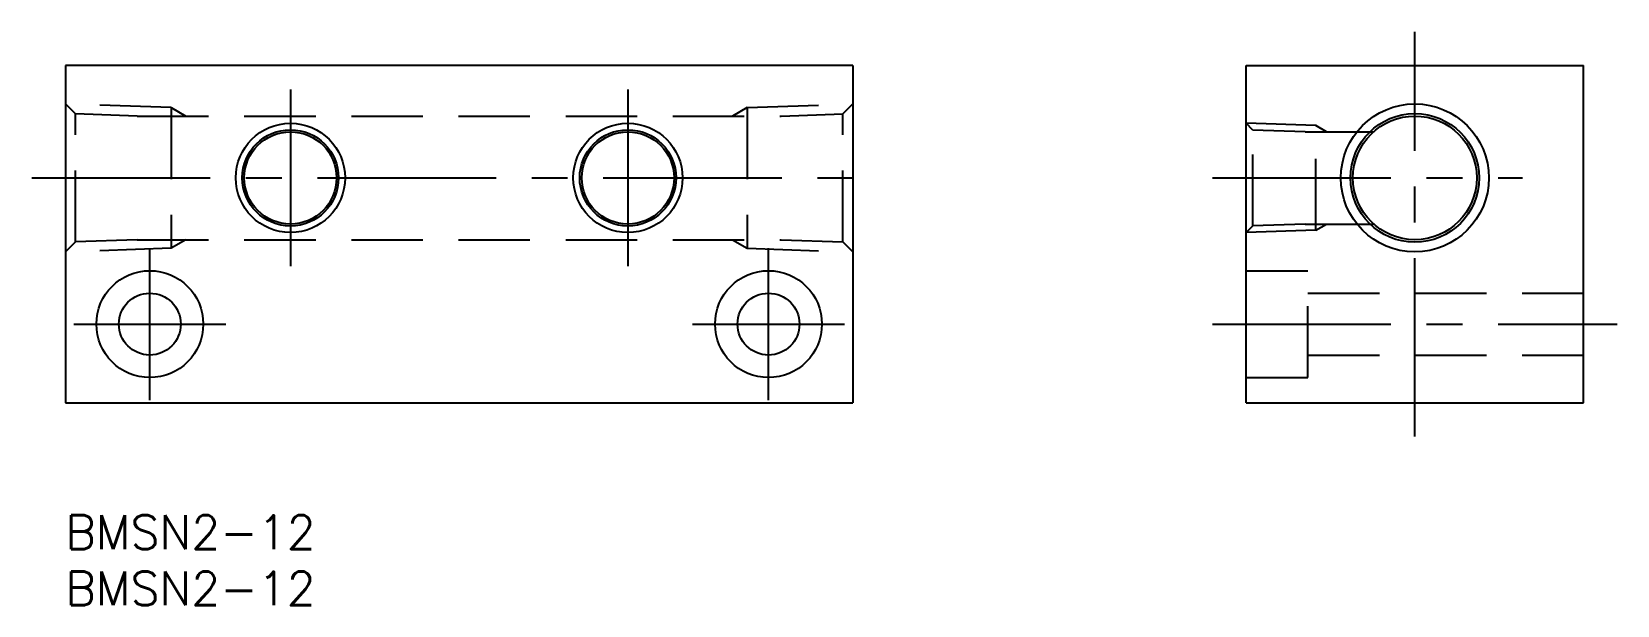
# Model space of a CAD drawing. Extents: x -3 to 138, y -8 to 43.
import ezdxf

# ---------------------------------------------------------------- set-up
doc = ezdxf.new("R2010")
doc.units = 0
doc.header["$LTSCALE"] = 0.5
doc.linetypes.add('CENTER', pattern=[50.8, 31.75, -6.35, 6.35, -6.35])
doc.linetypes.add('DASHED', pattern=[19.05, 12.7, -6.35])
for name, color, linetype in [('MSM_CENTER', 1, 'CENTER'), ('MSM_CONTINUOUS', 7, 'CONTINUOUS'), ('MSM_DASHED', 4, 'DASHED'), ('MSM_NARROW', 5, 'CONTINUOUS'), ('MSM_PART_NUMBER', 7, 'CONTINUOUS')]:
    doc.layers.add(name, color=color, linetype=linetype)
doc.styles.get("Standard").update_dxf_attribs({"font": 'txt.shx', "height": 3, "bigfont": 'bigfont.shx'})

# ---------------------------------------------------------------- blocks, each defined once
blk = doc.blocks.new('*U8')
at = {"layer": 'MSM_PART_NUMBER'}
blk.add_text('BMSN2-12', height=3, dxfattribs=at).set_placement((0, -3))
blk = doc.blocks.new('*U9')
at = {"layer": 'MSM_PART_NUMBER'}
blk.add_text('BMSN2-12', height=3, dxfattribs=at).set_placement((0, -8))

msp = doc.modelspace()

# ---------------------------------------------------------------- linework, layer by layer
at = {"layer": 'MSM_CENTER'}
for p, q in [((119.96, 7), (119.96, 43)), ((20, 37.86), (20, 22.14)), ((50, 37.86), (50, 22.14)), ((-3, 30), (73, 30)), ((101.96, 30), (129.53, 30)), ((7.5, 10.25), (7.5, 23.75)), ((62.5, 10.25), (62.5, 23.75)), ((0.75, 17), (14.25, 17)), ((55.75, 17), (69.25, 17)), ((101.96, 17), (137.96, 17))]:
    msp.add_line(p, q, dxfattribs=at)
at = {"layer": 'MSM_CONTINUOUS'}
for p, q in [((70, 40), (0, 40)), ((0, 40), (0, 10)), ((70, 40), (70, 10)), ((104.96, 40), (134.96, 40)), ((104.96, 10), (104.96, 40)), ((134.96, 10), (134.96, 40)), ((0, 10), (70, 10)), ((104.96, 10), (134.96, 10))]:
    msp.add_line(p, q, dxfattribs=at)
for centre, radius in [((119.96, 30), 5.72), ((119.96, 30), 5.5), ((20, 30), 4.28), ((20, 30), 4.1), ((50, 30), 4.28), ((50, 30), 4.1), ((7.5, 17), 4.75), ((62.5, 17), 4.75), ((7.5, 17), 2.75), ((62.5, 17), 2.75)]:
    msp.add_circle(centre, radius, dxfattribs=at)
at = {"layer": 'MSM_DASHED'}
for p, q in [((9.4, 36.25), (0, 36.58)), ((0.89, 35.69), (0, 36.58)), ((6.37, 35.5), (0.89, 35.69)), ((0.89, 24.31), (0.89, 35.69)), ((6.37, 35.5), (63.63, 35.5)), ((9.4, 36.25), (10.7, 35.5)), ((9.4, 36.25), (9.4, 23.75)), ((60.6, 36.25), (59.3, 35.5)), ((60.6, 36.25), (70, 36.58)), ((60.6, 36.25), (60.6, 23.75)), ((63.63, 35.5), (69.11, 35.69)), ((69.11, 35.69), (70, 36.58)), ((69.11, 24.31), (69.11, 35.69)), ((111.16, 34.65), (104.96, 34.86)), ((105.56, 34.26), (104.96, 34.86)), ((110.2, 34.1), (105.56, 34.26)), ((105.56, 25.74), (105.56, 34.26)), ((110.2, 34.1), (116.29, 34.1)), ((112.1, 34.1), (111.16, 34.65)), ((111.16, 25.35), (111.16, 34.65)), ((105.56, 25.74), (104.96, 25.14)), ((110.2, 25.9), (105.56, 25.74)), ((110.2, 25.9), (116.29, 25.9)), ((111.16, 25.35), (112.1, 25.9)), ((0.89, 24.31), (0, 23.42)), ((6.37, 24.5), (0.89, 24.31)), ((6.37, 24.5), (63.63, 24.5)), ((10.7, 24.5), (9.4, 23.75)), ((59.3, 24.5), (60.6, 23.75)), ((63.63, 24.5), (69.11, 24.31)), ((69.11, 24.31), (70, 23.42)), ((111.16, 25.35), (104.96, 25.14)), ((9.4, 23.75), (0, 23.42)), ((60.6, 23.75), (70, 23.42)), ((104.96, 21.75), (110.46, 21.75)), ((110.46, 12.25), (110.46, 21.75)), ((110.46, 19.75), (134.96, 19.75)), ((110.46, 14.25), (134.96, 14.25)), ((104.96, 12.25), (110.46, 12.25))]:
    msp.add_line(p, q, dxfattribs=at)
at = {"layer": 'MSM_NARROW'}
for centre, radius in [((119.96, 30), 6.58), ((20, 30), 4.86), ((50, 30), 4.86)]:
    msp.add_circle(centre, radius, dxfattribs=at)

# ---------------------------------------------------------------- block references
at = {"layer": 'MSM_CONTINUOUS'}
for name in ['*U8', '*U9']:
    msp.add_blockref(name, (0, 0), dxfattribs=at)

doc.saveas('drawing.dxf')
